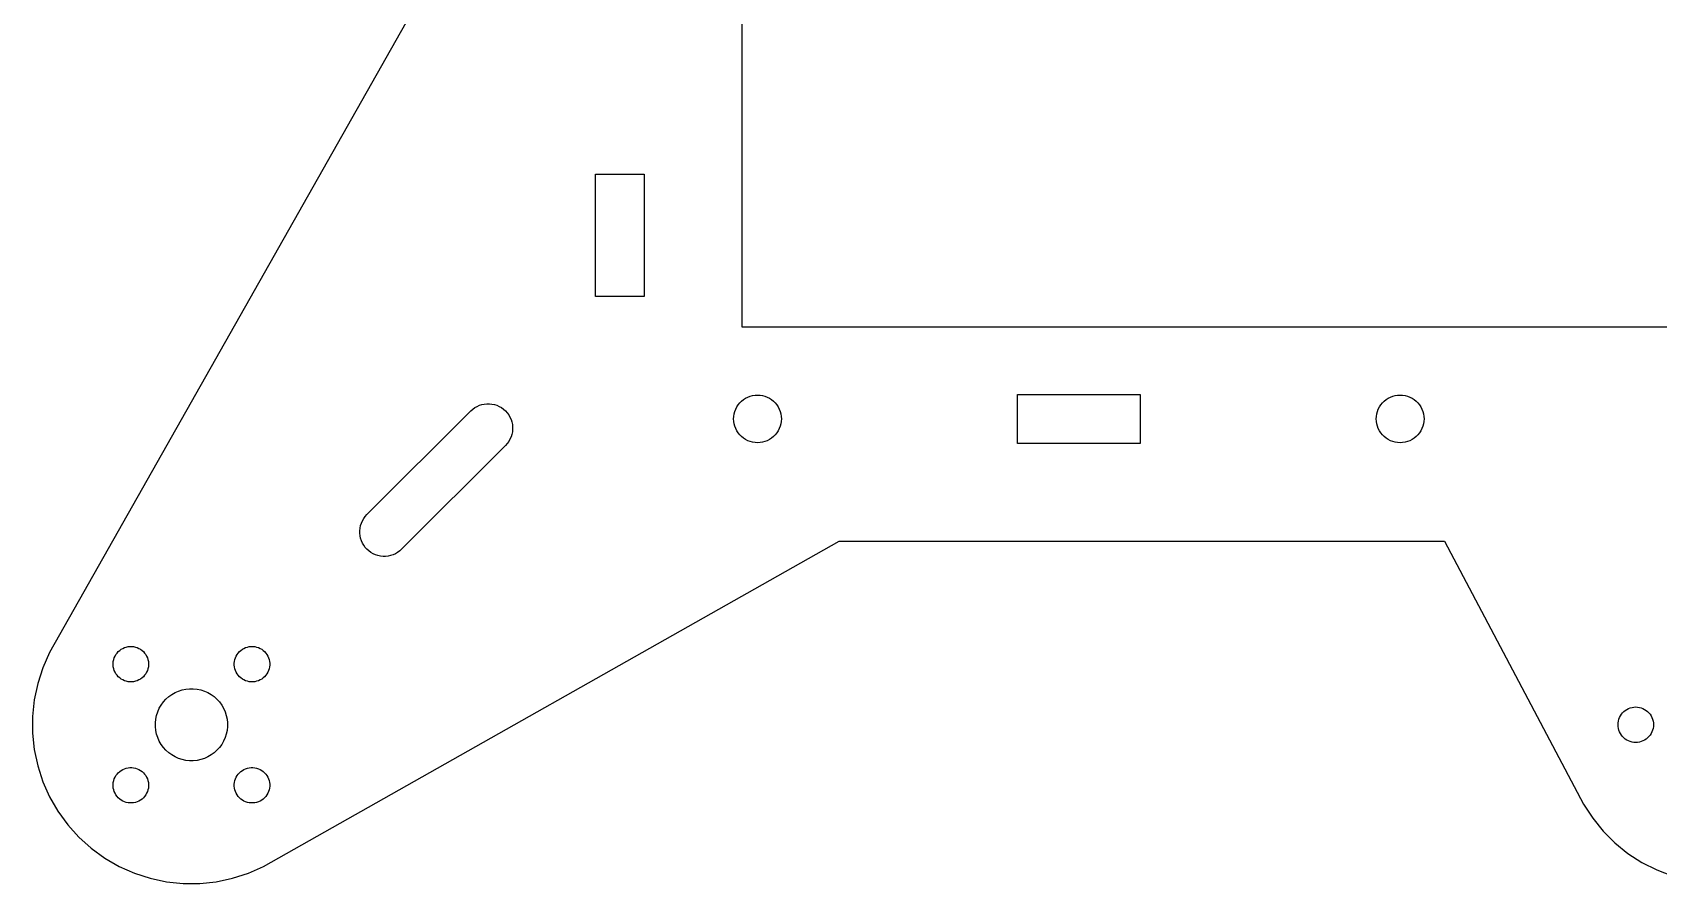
# Model space of a CAD drawing. Header units: metres. Extents: x -138 to 138, y -454 to 233.
# Drawn here: x -138 to -5.1, y 87 to 156.6 of the extents above; entities that cross this region are included whole.
import ezdxf

# ---------------------------------------------------------------- set-up
doc = ezdxf.new("R2010")
doc.units = ezdxf.units.M

msp = doc.modelspace()

# ---------------------------------------------------------------- linework, layer by layer
for p, q in [((-80, 132.5), (-80, 187.5)), ((-105.998, 160), (-136.583, 105.902)), ((-92, 135), (-92, 145)), ((-92, 145), (-88, 145)), ((-88, 145), (-88, 135)), ((-88, 135), (-92, 135)), ((80, 132.5), (-80, 132.5)), ((-101.275, 126.174), (-101.07, 126.218)), ((-101.07, 126.218), (-100.862, 126.24)), ((-100.862, 126.24), (-100.653, 126.24)), ((-100.653, 126.24), (-100.444, 126.218)), ((-100.444, 126.218), (-100.24, 126.174)), ((-80.3276, 126.146), (-80.1991, 126.305)), ((-80.1991, 126.305), (-80.0548, 126.449)), ((-80.0548, 126.449), (-79.8962, 126.578)), ((-79.8962, 126.578), (-79.725, 126.689)), ((-79.725, 126.689), (-79.5431, 126.781)), ((-79.5431, 126.781), (-79.3526, 126.855)), ((-79.3526, 126.855), (-79.1554, 126.907)), ((-79.1554, 126.907), (-78.9538, 126.939)), ((-78.9538, 126.939), (-78.75, 126.95)), ((-78.75, 126.95), (-78.5462, 126.939)), ((-78.5462, 126.939), (-78.3446, 126.907)), ((-78.3446, 126.907), (-78.1474, 126.855)), ((-78.1474, 126.855), (-77.9569, 126.781)), ((-77.9569, 126.781), (-77.775, 126.689)), ((-77.775, 126.689), (-77.6038, 126.578)), ((-77.6038, 126.578), (-77.4452, 126.449)), ((-77.4452, 126.449), (-77.3009, 126.305)), ((-77.3009, 126.305), (-77.1724, 126.146)), ((-57.5, 123), (-57.5, 127)), ((-57.5, 127), (-47.5, 127)), ((-47.5, 127), (-47.5, 123)), ((-27.8276, 126.146), (-27.6991, 126.305)), ((-27.6991, 126.305), (-27.5548, 126.449)), ((-27.5548, 126.449), (-27.3962, 126.578)), ((-27.3962, 126.578), (-27.225, 126.689)), ((-27.225, 126.689), (-27.0431, 126.781)), ((-27.0431, 126.781), (-26.8526, 126.855)), ((-26.8526, 126.855), (-26.6554, 126.907)), ((-26.6554, 126.907), (-26.4538, 126.939)), ((-26.4538, 126.939), (-26.25, 126.95)), ((-26.25, 126.95), (-26.0462, 126.939)), ((-26.0462, 126.939), (-25.8446, 126.907)), ((-25.8446, 126.907), (-25.6474, 126.855)), ((-25.6474, 126.855), (-25.4569, 126.781)), ((-25.4569, 126.781), (-25.275, 126.689)), ((-25.275, 126.689), (-25.1038, 126.578)), ((-25.1038, 126.578), (-24.9452, 126.449)), ((-24.9452, 126.449), (-24.8009, 126.305)), ((-24.8009, 126.305), (-24.6724, 126.146)), ((-110.657, 117.172), (-102.172, 125.657)), ((-102.172, 125.657), (-102.016, 125.797)), ((-102.016, 125.797), (-101.847, 125.92)), ((-101.847, 125.92), (-101.665, 126.025)), ((-101.665, 126.025), (-101.474, 126.11)), ((-101.474, 126.11), (-101.275, 126.174)), ((-100.24, 126.174), (-100.041, 126.11)), ((-100.041, 126.11), (-99.8494, 126.025)), ((-99.8494, 126.025), (-99.6681, 125.92)), ((-99.6681, 125.92), (-99.4987, 125.797)), ((-99.4987, 125.797), (-99.3431, 125.657)), ((-99.3431, 125.657), (-99.2031, 125.501)), ((-99.2031, 125.501), (-99.08, 125.332)), ((-99.08, 125.332), (-98.9753, 125.151)), ((-98.9753, 125.151), (-98.8902, 124.959)), ((-98.8902, 124.959), (-98.8255, 124.76)), ((-80.7, 125), (-80.6893, 125.204)), ((-80.6893, 124.796), (-80.7, 125)), ((-80.6893, 125.204), (-80.6574, 125.405)), ((-80.6574, 125.405), (-80.6046, 125.603)), ((-80.6046, 125.603), (-80.5314, 125.793)), ((-80.5314, 125.793), (-80.4387, 125.975)), ((-80.4387, 125.975), (-80.3276, 126.146)), ((-77.1724, 126.146), (-77.0612, 125.975)), ((-77.0612, 125.975), (-76.9686, 125.793)), ((-76.9686, 125.793), (-76.8954, 125.603)), ((-76.8954, 125.603), (-76.8426, 125.405)), ((-76.8426, 125.405), (-76.8107, 125.204)), ((-76.8107, 125.204), (-76.8, 125)), ((-76.8, 125), (-76.8107, 124.796)), ((-28.2, 125), (-28.1893, 125.204)), ((-28.1893, 124.796), (-28.2, 125)), ((-28.1893, 125.204), (-28.1574, 125.405)), ((-28.1574, 125.405), (-28.1046, 125.603)), ((-28.1046, 125.603), (-28.0314, 125.793)), ((-28.0314, 125.793), (-27.9387, 125.975)), ((-27.9387, 125.975), (-27.8276, 126.146)), ((-24.6724, 126.146), (-24.5612, 125.975)), ((-24.5612, 125.975), (-24.4686, 125.793)), ((-24.4686, 125.793), (-24.3954, 125.603)), ((-24.3954, 125.603), (-24.3426, 125.405)), ((-24.3426, 125.405), (-24.3107, 125.204)), ((-24.3107, 125.204), (-24.3, 125)), ((-24.3, 125), (-24.3107, 124.796)), ((-98.8255, 123.725), (-98.8902, 123.526)), ((-98.8255, 124.76), (-98.782, 124.556)), ((-98.782, 123.93), (-98.8255, 123.725)), ((-98.782, 124.556), (-98.7601, 124.347)), ((-98.7601, 124.138), (-98.782, 123.93)), ((-98.7601, 124.347), (-98.7601, 124.138)), ((-80.6574, 124.595), (-80.6893, 124.796)), ((-80.6046, 124.397), (-80.6574, 124.595)), ((-80.5314, 124.207), (-80.6046, 124.397)), ((-80.4387, 124.025), (-80.5314, 124.207)), ((-80.3276, 123.854), (-80.4387, 124.025)), ((-80.1991, 123.695), (-80.3276, 123.854)), ((-80.0548, 123.551), (-80.1991, 123.695)), ((-79.8962, 123.422), (-80.0548, 123.551)), ((-77.4452, 123.551), (-77.6038, 123.422)), ((-77.3009, 123.695), (-77.4452, 123.551)), ((-77.1724, 123.854), (-77.3009, 123.695)), ((-77.0612, 124.025), (-77.1724, 123.854)), ((-76.9686, 124.207), (-77.0612, 124.025)), ((-76.8954, 124.397), (-76.9686, 124.207)), ((-76.8426, 124.595), (-76.8954, 124.397)), ((-76.8107, 124.796), (-76.8426, 124.595)), ((-28.1574, 124.595), (-28.1893, 124.796)), ((-28.1046, 124.397), (-28.1574, 124.595)), ((-28.0314, 124.207), (-28.1046, 124.397)), ((-27.9387, 124.025), (-28.0314, 124.207)), ((-27.8276, 123.854), (-27.9387, 124.025)), ((-27.6991, 123.695), (-27.8276, 123.854)), ((-27.5548, 123.551), (-27.6991, 123.695)), ((-27.3962, 123.422), (-27.5548, 123.551)), ((-24.9452, 123.551), (-25.1038, 123.422)), ((-24.8009, 123.695), (-24.9452, 123.551)), ((-24.6724, 123.854), (-24.8009, 123.695)), ((-24.5612, 124.025), (-24.6724, 123.854)), ((-24.4686, 124.207), (-24.5612, 124.025)), ((-24.3954, 124.397), (-24.4686, 124.207)), ((-24.3426, 124.595), (-24.3954, 124.397)), ((-24.3107, 124.796), (-24.3426, 124.595)), ((-99.3431, 122.828), (-107.828, 114.343)), ((-99.2031, 122.984), (-99.3431, 122.828)), ((-99.08, 123.153), (-99.2031, 122.984)), ((-98.9753, 123.335), (-99.08, 123.153)), ((-98.8902, 123.526), (-98.9753, 123.335)), ((-79.725, 123.311), (-79.8962, 123.422)), ((-79.5431, 123.219), (-79.725, 123.311)), ((-79.3526, 123.145), (-79.5431, 123.219)), ((-79.1554, 123.093), (-79.3526, 123.145)), ((-78.9538, 123.061), (-79.1554, 123.093)), ((-78.75, 123.05), (-78.9538, 123.061)), ((-78.5462, 123.061), (-78.75, 123.05)), ((-78.3446, 123.093), (-78.5462, 123.061)), ((-78.1474, 123.145), (-78.3446, 123.093)), ((-77.9569, 123.219), (-78.1474, 123.145)), ((-77.775, 123.311), (-77.9569, 123.219)), ((-77.6038, 123.422), (-77.775, 123.311)), ((-47.5, 123), (-57.5, 123)), ((-27.225, 123.311), (-27.3962, 123.422)), ((-27.0431, 123.219), (-27.225, 123.311)), ((-26.8526, 123.145), (-27.0431, 123.219)), ((-26.6554, 123.093), (-26.8526, 123.145)), ((-26.4538, 123.061), (-26.6554, 123.093)), ((-26.25, 123.05), (-26.4538, 123.061)), ((-26.0462, 123.061), (-26.25, 123.05)), ((-25.8446, 123.093), (-26.0462, 123.061)), ((-25.6474, 123.145), (-25.8446, 123.093)), ((-25.4569, 123.219), (-25.6474, 123.145)), ((-25.275, 123.311), (-25.4569, 123.219)), ((-25.1038, 123.422), (-25.275, 123.311)), ((-110.92, 116.847), (-110.797, 117.016)), ((-110.797, 117.016), (-110.657, 117.172)), ((-111.24, 115.862), (-111.218, 116.07)), ((-111.24, 115.653), (-111.24, 115.862)), ((-111.218, 115.445), (-111.24, 115.653)), ((-111.218, 116.07), (-111.174, 116.275)), ((-111.174, 116.275), (-111.11, 116.474)), ((-111.11, 116.474), (-111.025, 116.665)), ((-111.025, 116.665), (-110.92, 116.847)), ((-119.098, 88.4169), (-72.0784, 115)), ((-111.174, 115.24), (-111.218, 115.445)), ((-111.11, 115.041), (-111.174, 115.24)), ((-111.025, 114.849), (-111.11, 115.041)), ((-110.92, 114.668), (-111.025, 114.849)), ((-110.797, 114.499), (-110.92, 114.668)), ((-110.657, 114.343), (-110.797, 114.499)), ((-110.501, 114.203), (-110.657, 114.343)), ((-107.828, 114.343), (-107.984, 114.203)), ((-72.0784, 115), (-22.6216, 115)), ((-22.6216, 115), (-11.2583, 93.5)), ((-110.332, 114.08), (-110.501, 114.203)), ((-110.151, 113.975), (-110.332, 114.08)), ((-109.959, 113.89), (-110.151, 113.975)), ((-109.76, 113.826), (-109.959, 113.89)), ((-109.555, 113.782), (-109.76, 113.826)), ((-109.347, 113.76), (-109.555, 113.782)), ((-109.138, 113.76), (-109.347, 113.76)), ((-108.93, 113.782), (-109.138, 113.76)), ((-108.725, 113.826), (-108.93, 113.782)), ((-108.526, 113.89), (-108.725, 113.826)), ((-108.335, 113.975), (-108.526, 113.89)), ((-108.153, 114.08), (-108.335, 113.975)), ((-107.984, 114.203), (-108.153, 114.08)), ((-130.608, 106.242), (-130.469, 106.303)), ((-130.469, 106.303), (-130.325, 106.35)), ((-130.325, 106.35), (-130.177, 106.382)), ((-130.177, 106.382), (-130.026, 106.398)), ((-130.026, 106.398), (-129.874, 106.398)), ((-129.874, 106.398), (-129.723, 106.382)), ((-129.723, 106.382), (-129.574, 106.35)), ((-129.574, 106.35), (-129.43, 106.303)), ((-129.43, 106.303), (-129.291, 106.242)), ((-120.709, 106.242), (-120.57, 106.303)), ((-120.57, 106.303), (-120.426, 106.35)), ((-120.426, 106.35), (-120.277, 106.382)), ((-120.277, 106.382), (-120.126, 106.398)), ((-120.126, 106.398), (-119.974, 106.398)), ((-119.974, 106.398), (-119.823, 106.382)), ((-119.823, 106.382), (-119.675, 106.35)), ((-119.675, 106.35), (-119.531, 106.303)), ((-119.531, 106.303), (-119.392, 106.242)), ((-136.583, 105.902), (-137.137, 104.659)), ((-131.398, 105.026), (-131.382, 105.177)), ((-131.398, 104.874), (-131.398, 105.026)), ((-131.382, 105.177), (-131.35, 105.325)), ((-131.35, 105.325), (-131.303, 105.469)), ((-131.303, 105.469), (-131.242, 105.608)), ((-131.242, 105.608), (-131.166, 105.739)), ((-131.166, 105.739), (-131.077, 105.862)), ((-131.077, 105.862), (-130.975, 105.975)), ((-130.975, 105.975), (-130.862, 106.077)), ((-130.862, 106.077), (-130.739, 106.166)), ((-130.739, 106.166), (-130.608, 106.242)), ((-129.291, 106.242), (-129.16, 106.166)), ((-129.16, 106.166), (-129.037, 106.077)), ((-129.037, 106.077), (-128.924, 105.975)), ((-128.924, 105.975), (-128.823, 105.862)), ((-128.823, 105.862), (-128.734, 105.739)), ((-128.734, 105.739), (-128.658, 105.608)), ((-128.658, 105.608), (-128.596, 105.469)), ((-128.596, 105.469), (-128.549, 105.325)), ((-128.549, 105.325), (-128.518, 105.177)), ((-128.518, 105.177), (-128.502, 105.026)), ((-128.502, 105.026), (-128.502, 104.874)), ((-121.498, 105.026), (-121.482, 105.177)), ((-121.498, 104.874), (-121.498, 105.026)), ((-121.482, 105.177), (-121.451, 105.325)), ((-121.451, 105.325), (-121.404, 105.469)), ((-121.404, 105.469), (-121.342, 105.608)), ((-121.342, 105.608), (-121.266, 105.739)), ((-121.266, 105.739), (-121.177, 105.862)), ((-121.177, 105.862), (-121.076, 105.975)), ((-121.076, 105.975), (-120.963, 106.077)), ((-120.963, 106.077), (-120.84, 106.166)), ((-120.84, 106.166), (-120.709, 106.242)), ((-119.392, 106.242), (-119.261, 106.166)), ((-119.261, 106.166), (-119.138, 106.077)), ((-119.138, 106.077), (-119.025, 105.975)), ((-119.025, 105.975), (-118.923, 105.862)), ((-118.923, 105.862), (-118.834, 105.739)), ((-118.834, 105.739), (-118.758, 105.608)), ((-118.758, 105.608), (-118.697, 105.469)), ((-118.697, 105.469), (-118.65, 105.325)), ((-118.65, 105.325), (-118.618, 105.177)), ((-118.618, 105.177), (-118.602, 105.026)), ((-118.602, 105.026), (-118.602, 104.874)), ((-137.137, 104.659), (-137.557, 103.365)), ((-131.382, 104.723), (-131.398, 104.874)), ((-131.35, 104.574), (-131.382, 104.723)), ((-131.303, 104.43), (-131.35, 104.574)), ((-131.242, 104.291), (-131.303, 104.43)), ((-131.166, 104.16), (-131.242, 104.291)), ((-131.077, 104.037), (-131.166, 104.16)), ((-130.975, 103.924), (-131.077, 104.037)), ((-130.862, 103.823), (-130.975, 103.924)), ((-130.739, 103.734), (-130.862, 103.823)), ((-130.608, 103.658), (-130.739, 103.734)), ((-130.469, 103.596), (-130.608, 103.658)), ((-129.291, 103.658), (-129.43, 103.596)), ((-129.16, 103.734), (-129.291, 103.658)), ((-129.037, 103.823), (-129.16, 103.734)), ((-128.924, 103.924), (-129.037, 103.823)), ((-128.823, 104.037), (-128.924, 103.924)), ((-128.734, 104.16), (-128.823, 104.037)), ((-128.658, 104.291), (-128.734, 104.16)), ((-128.596, 104.43), (-128.658, 104.291)), ((-128.549, 104.574), (-128.596, 104.43)), ((-128.518, 104.723), (-128.549, 104.574)), ((-128.502, 104.874), (-128.518, 104.723)), ((-121.482, 104.723), (-121.498, 104.874)), ((-121.451, 104.574), (-121.482, 104.723)), ((-121.404, 104.43), (-121.451, 104.574)), ((-121.342, 104.291), (-121.404, 104.43)), ((-121.266, 104.16), (-121.342, 104.291)), ((-121.177, 104.037), (-121.266, 104.16)), ((-121.076, 103.924), (-121.177, 104.037)), ((-120.963, 103.823), (-121.076, 103.924)), ((-120.84, 103.734), (-120.963, 103.823)), ((-120.709, 103.658), (-120.84, 103.734)), ((-120.57, 103.596), (-120.709, 103.658)), ((-119.392, 103.658), (-119.531, 103.596)), ((-119.261, 103.734), (-119.392, 103.658)), ((-119.138, 103.823), (-119.261, 103.734)), ((-119.025, 103.924), (-119.138, 103.823)), ((-118.923, 104.037), (-119.025, 103.924)), ((-118.834, 104.16), (-118.923, 104.037)), ((-118.758, 104.291), (-118.834, 104.16)), ((-118.697, 104.43), (-118.758, 104.291)), ((-118.65, 104.574), (-118.697, 104.43)), ((-118.618, 104.723), (-118.65, 104.574)), ((-118.602, 104.874), (-118.618, 104.723)), ((-137.557, 103.365), (-137.84, 102.034)), ((-130.325, 103.549), (-130.469, 103.596)), ((-130.177, 103.518), (-130.325, 103.549)), ((-130.026, 103.502), (-130.177, 103.518)), ((-129.874, 103.502), (-130.026, 103.502)), ((-129.723, 103.518), (-129.874, 103.502)), ((-129.574, 103.549), (-129.723, 103.518)), ((-129.43, 103.596), (-129.574, 103.549)), ((-127.086, 102.086), (-126.856, 102.293)), ((-126.856, 102.293), (-126.607, 102.474)), ((-126.607, 102.474), (-126.339, 102.628)), ((-126.339, 102.628), (-126.057, 102.754)), ((-126.057, 102.754), (-125.764, 102.849)), ((-125.764, 102.849), (-125.461, 102.914)), ((-125.461, 102.914), (-125.154, 102.946)), ((-125.154, 102.946), (-124.846, 102.946)), ((-124.846, 102.946), (-124.539, 102.914)), ((-124.539, 102.914), (-124.236, 102.849)), ((-124.236, 102.849), (-123.943, 102.754)), ((-123.943, 102.754), (-123.661, 102.628)), ((-123.661, 102.628), (-123.393, 102.474)), ((-123.393, 102.474), (-123.143, 102.293)), ((-123.143, 102.293), (-122.914, 102.086)), ((-120.426, 103.549), (-120.57, 103.596)), ((-120.277, 103.518), (-120.426, 103.549)), ((-120.126, 103.502), (-120.277, 103.518)), ((-119.974, 103.502), (-120.126, 103.502)), ((-119.823, 103.518), (-119.974, 103.502)), ((-119.675, 103.549), (-119.823, 103.518)), ((-119.531, 103.596), (-119.675, 103.549)), ((-137.84, 102.034), (-137.982, 100.68)), ((-127.849, 100.764), (-127.754, 101.057)), ((-127.754, 101.057), (-127.628, 101.339)), ((-127.628, 101.339), (-127.474, 101.607)), ((-127.474, 101.607), (-127.293, 101.857)), ((-127.293, 101.857), (-127.086, 102.086)), ((-122.914, 102.086), (-122.707, 101.857)), ((-122.707, 101.857), (-122.526, 101.607)), ((-122.526, 101.607), (-122.372, 101.339)), ((-122.372, 101.339), (-122.246, 101.057)), ((-122.246, 101.057), (-122.151, 100.764)), ((-8.17307, 100.852), (-8.07755, 100.97)), ((-8.07755, 100.97), (-7.97023, 101.078)), ((-7.97023, 101.078), (-7.85228, 101.173)), ((-7.85228, 101.173), (-7.72499, 101.256)), ((-7.72499, 101.256), (-7.58977, 101.325)), ((-7.58977, 101.325), (-7.44807, 101.379)), ((-7.44807, 101.379), (-7.30147, 101.418)), ((-7.30147, 101.418), (-7.15157, 101.442)), ((-7.15157, 101.442), (-7, 101.45)), ((-7, 101.45), (-6.84842, 101.442)), ((-6.84842, 101.442), (-6.69852, 101.418)), ((-6.69852, 101.418), (-6.55191, 101.379)), ((-6.55191, 101.379), (-6.41022, 101.325)), ((-6.41022, 101.325), (-6.27499, 101.256)), ((-6.27499, 101.256), (-6.14771, 101.173)), ((-6.14771, 101.173), (-6.02975, 101.078)), ((-6.02975, 101.078), (-5.92244, 100.97)), ((-5.92244, 100.97), (-5.82692, 100.852)), ((-137.982, 100.68), (-137.982, 99.3196)), ((-127.946, 100.154), (-127.914, 100.461)), ((-127.946, 99.8456), (-127.946, 100.154)), ((-127.914, 99.5385), (-127.946, 99.8456)), ((-127.914, 100.461), (-127.849, 100.764)), ((-122.151, 100.764), (-122.086, 100.461)), ((-122.086, 100.461), (-122.054, 100.154)), ((-122.054, 99.8456), (-122.086, 99.5385)), ((-122.054, 100.154), (-122.054, 99.8456)), ((-8.45, 100), (-8.44205, 100.152)), ((-8.44205, 99.8484), (-8.45, 100)), ((-8.44205, 100.152), (-8.4183, 100.301)), ((-8.4183, 99.6985), (-8.44205, 99.8484)), ((-8.4183, 100.301), (-8.37903, 100.448)), ((-8.37903, 99.5519), (-8.4183, 99.6985)), ((-8.37903, 100.448), (-8.32463, 100.59)), ((-8.32463, 100.59), (-8.25572, 100.725)), ((-8.25572, 100.725), (-8.17307, 100.852)), ((-5.82692, 100.852), (-5.74426, 100.725)), ((-5.74426, 100.725), (-5.67535, 100.59)), ((-5.67535, 100.59), (-5.62096, 100.448)), ((-5.62096, 100.448), (-5.58168, 100.301)), ((-5.58168, 99.6985), (-5.62096, 99.5519)), ((-5.58168, 100.301), (-5.55794, 100.152)), ((-5.55794, 99.8484), (-5.58168, 99.6985)), ((-5.55794, 100.152), (-5.54999, 100)), ((-5.54999, 100), (-5.55794, 99.8484)), ((-137.982, 99.3196), (-137.84, 97.9664)), ((-127.849, 99.2365), (-127.914, 99.5385)), ((-127.754, 98.9428), (-127.849, 99.2365)), ((-127.628, 98.6607), (-127.754, 98.9428)), ((-127.474, 98.3933), (-127.628, 98.6607)), ((-127.293, 98.1435), (-127.474, 98.3933)), ((-122.526, 98.3933), (-122.707, 98.1435)), ((-122.372, 98.6607), (-122.526, 98.3933)), ((-122.246, 98.9428), (-122.372, 98.6607)), ((-122.151, 99.2365), (-122.246, 98.9428)), ((-122.086, 99.5385), (-122.151, 99.2365)), ((-8.32463, 99.4102), (-8.37903, 99.5519)), ((-8.25572, 99.275), (-8.32463, 99.4102)), ((-8.17307, 99.1477), (-8.25572, 99.275)), ((-8.07755, 99.0298), (-8.17307, 99.1477)), ((-7.97023, 98.9225), (-8.07755, 99.0298)), ((-7.85228, 98.8269), (-7.97023, 98.9225)), ((-7.72499, 98.7443), (-7.85228, 98.8269)), ((-7.58977, 98.6754), (-7.72499, 98.7443)), ((-7.44807, 98.621), (-7.58977, 98.6754)), ((-7.30147, 98.5817), (-7.44807, 98.621)), ((-7.15157, 98.558), (-7.30147, 98.5817)), ((-7, 98.55), (-7.15157, 98.558)), ((-6.84842, 98.558), (-7, 98.55)), ((-6.69852, 98.5817), (-6.84842, 98.558)), ((-6.55191, 98.621), (-6.69852, 98.5817)), ((-6.41022, 98.6754), (-6.55191, 98.621)), ((-6.27499, 98.7443), (-6.41022, 98.6754)), ((-6.14771, 98.8269), (-6.27499, 98.7443)), ((-6.02975, 98.9225), (-6.14771, 98.8269)), ((-5.92244, 99.0298), (-6.02975, 98.9225)), ((-5.82692, 99.1477), (-5.92244, 99.0298)), ((-5.74426, 99.275), (-5.82692, 99.1477)), ((-5.67535, 99.4102), (-5.74426, 99.275)), ((-5.62096, 99.5519), (-5.67535, 99.4102)), ((-137.84, 97.9664), (-137.557, 96.6354)), ((-127.086, 97.914), (-127.293, 98.1435)), ((-126.856, 97.7074), (-127.086, 97.914)), ((-126.607, 97.5259), (-126.856, 97.7074)), ((-126.339, 97.3716), (-126.607, 97.5259)), ((-126.057, 97.246), (-126.339, 97.3716)), ((-125.764, 97.1505), (-126.057, 97.246)), ((-125.461, 97.0863), (-125.764, 97.1505)), ((-125.154, 97.0541), (-125.461, 97.0863)), ((-124.846, 97.0541), (-125.154, 97.0541)), ((-124.539, 97.0863), (-124.846, 97.0541)), ((-124.236, 97.1505), (-124.539, 97.0863)), ((-123.943, 97.246), (-124.236, 97.1505)), ((-123.661, 97.3716), (-123.943, 97.246)), ((-123.393, 97.5259), (-123.661, 97.3716)), ((-123.143, 97.7074), (-123.393, 97.5259)), ((-122.914, 97.914), (-123.143, 97.7074)), ((-122.707, 98.1435), (-122.914, 97.914)), ((-137.557, 96.6354), (-137.137, 95.3412)), ((-131.303, 95.5699), (-131.242, 95.7085)), ((-131.242, 95.7085), (-131.166, 95.84)), ((-131.166, 95.84), (-131.077, 95.9628)), ((-131.077, 95.9628), (-130.975, 96.0756)), ((-130.975, 96.0756), (-130.862, 96.1771)), ((-130.862, 96.1771), (-130.739, 96.2663)), ((-130.739, 96.2663), (-130.608, 96.3422)), ((-130.608, 96.3422), (-130.469, 96.404)), ((-130.469, 96.404), (-130.325, 96.4509)), ((-130.325, 96.4509), (-130.177, 96.4824)), ((-130.177, 96.4824), (-130.026, 96.4983)), ((-130.026, 96.4983), (-129.874, 96.4983)), ((-129.874, 96.4983), (-129.723, 96.4824)), ((-129.723, 96.4824), (-129.574, 96.4509)), ((-129.574, 96.4509), (-129.43, 96.404)), ((-129.43, 96.404), (-129.291, 96.3422)), ((-129.291, 96.3422), (-129.16, 96.2663)), ((-129.16, 96.2663), (-129.037, 96.1771)), ((-129.037, 96.1771), (-128.924, 96.0756)), ((-128.924, 96.0756), (-128.823, 95.9628)), ((-128.823, 95.9628), (-128.734, 95.84)), ((-128.734, 95.84), (-128.658, 95.7086)), ((-128.658, 95.7086), (-128.596, 95.5699)), ((-121.404, 95.5699), (-121.342, 95.7086)), ((-121.342, 95.7086), (-121.266, 95.84)), ((-121.266, 95.84), (-121.177, 95.9628)), ((-121.177, 95.9628), (-121.076, 96.0756)), ((-121.076, 96.0756), (-120.963, 96.1771)), ((-120.963, 96.1771), (-120.84, 96.2663)), ((-120.84, 96.2663), (-120.709, 96.3422)), ((-120.709, 96.3422), (-120.57, 96.404)), ((-120.57, 96.404), (-120.426, 96.4509)), ((-120.426, 96.4509), (-120.277, 96.4824)), ((-120.277, 96.4824), (-120.126, 96.4983)), ((-120.126, 96.4983), (-119.974, 96.4983)), ((-119.974, 96.4983), (-119.823, 96.4824)), ((-119.823, 96.4824), (-119.675, 96.4509)), ((-119.675, 96.4509), (-119.531, 96.404)), ((-119.531, 96.404), (-119.392, 96.3422)), ((-119.392, 96.3422), (-119.261, 96.2663)), ((-119.261, 96.2663), (-119.138, 96.1771)), ((-119.138, 96.1771), (-119.025, 96.0756)), ((-119.025, 96.0756), (-118.923, 95.9628)), ((-118.923, 95.9628), (-118.834, 95.84)), ((-118.834, 95.84), (-118.758, 95.7085)), ((-118.758, 95.7085), (-118.697, 95.5699)), ((-137.137, 95.3412), (-136.583, 94.0981)), ((-131.398, 95.1261), (-131.382, 95.2771)), ((-131.398, 94.9744), (-131.398, 95.1261)), ((-131.382, 94.8234), (-131.398, 94.9744)), ((-131.382, 95.2771), (-131.35, 95.4255)), ((-131.35, 94.675), (-131.382, 94.8234)), ((-131.35, 95.4255), (-131.303, 95.5699)), ((-131.303, 94.5306), (-131.35, 94.675)), ((-131.242, 94.392), (-131.303, 94.5306)), ((-131.166, 94.2605), (-131.242, 94.392)), ((-128.658, 94.392), (-128.734, 94.2605)), ((-128.596, 94.5306), (-128.658, 94.392)), ((-128.596, 95.5699), (-128.549, 95.4256)), ((-128.549, 94.675), (-128.596, 94.5306)), ((-128.549, 95.4256), (-128.518, 95.2771)), ((-128.518, 94.8234), (-128.549, 94.675)), ((-128.518, 95.2771), (-128.502, 95.1262)), ((-128.502, 94.9744), (-128.518, 94.8234)), ((-128.502, 95.1262), (-128.502, 94.9744)), ((-121.498, 95.1262), (-121.482, 95.2771)), ((-121.498, 94.9744), (-121.498, 95.1262)), ((-121.482, 94.8234), (-121.498, 94.9744)), ((-121.482, 95.2771), (-121.451, 95.4256)), ((-121.451, 94.675), (-121.482, 94.8234)), ((-121.451, 95.4256), (-121.404, 95.5699)), ((-121.404, 94.5306), (-121.451, 94.675)), ((-121.342, 94.392), (-121.404, 94.5306)), ((-121.266, 94.2605), (-121.342, 94.392)), ((-118.758, 94.392), (-118.834, 94.2605)), ((-118.697, 94.5306), (-118.758, 94.392)), ((-118.697, 95.5699), (-118.65, 95.4255)), ((-118.65, 94.675), (-118.697, 94.5306)), ((-118.65, 95.4255), (-118.618, 95.2771)), ((-118.618, 94.8234), (-118.65, 94.675)), ((-118.618, 95.2771), (-118.602, 95.1261)), ((-118.602, 94.9744), (-118.618, 94.8234)), ((-118.602, 95.1261), (-118.602, 94.9744)), ((-136.583, 94.0981), (-135.903, 92.9197)), ((-131.077, 94.1378), (-131.166, 94.2605)), ((-130.975, 94.025), (-131.077, 94.1378)), ((-130.862, 93.9234), (-130.975, 94.025)), ((-130.739, 93.8342), (-130.862, 93.9234)), ((-130.608, 93.7583), (-130.739, 93.8342)), ((-130.469, 93.6966), (-130.608, 93.7583)), ((-130.325, 93.6497), (-130.469, 93.6966)), ((-130.177, 93.6181), (-130.325, 93.6497)), ((-130.026, 93.6023), (-130.177, 93.6181)), ((-129.874, 93.6023), (-130.026, 93.6023)), ((-129.723, 93.6181), (-129.874, 93.6023)), ((-129.574, 93.6497), (-129.723, 93.6181)), ((-129.43, 93.6966), (-129.574, 93.6497)), ((-129.291, 93.7583), (-129.43, 93.6966)), ((-129.16, 93.8342), (-129.291, 93.7583)), ((-129.037, 93.9234), (-129.16, 93.8342)), ((-128.924, 94.025), (-129.037, 93.9234)), ((-128.823, 94.1378), (-128.924, 94.025)), ((-128.734, 94.2605), (-128.823, 94.1378)), ((-121.177, 94.1378), (-121.266, 94.2605)), ((-121.076, 94.025), (-121.177, 94.1378)), ((-120.963, 93.9234), (-121.076, 94.025)), ((-120.84, 93.8342), (-120.963, 93.9234)), ((-120.709, 93.7583), (-120.84, 93.8342)), ((-120.57, 93.6966), (-120.709, 93.7583)), ((-120.426, 93.6497), (-120.57, 93.6966)), ((-120.277, 93.6181), (-120.426, 93.6497)), ((-120.126, 93.6023), (-120.277, 93.6181)), ((-119.974, 93.6023), (-120.126, 93.6023)), ((-119.823, 93.6181), (-119.974, 93.6023)), ((-119.675, 93.6497), (-119.823, 93.6181)), ((-119.531, 93.6966), (-119.675, 93.6497)), ((-119.392, 93.7583), (-119.531, 93.6966)), ((-119.261, 93.8342), (-119.392, 93.7583)), ((-119.138, 93.9234), (-119.261, 93.8342)), ((-119.025, 94.025), (-119.138, 93.9234)), ((-118.923, 94.1378), (-119.025, 94.025)), ((-118.834, 94.2605), (-118.923, 94.1378)), ((-11.2583, 93.5), (-10.5172, 92.3588)), ((-135.903, 92.9197), (-135.103, 91.8188)), ((-135.103, 91.8188), (-134.192, 90.8076)), ((-10.5172, 92.3588), (-9.66087, 91.3013)), ((-134.192, 90.8076), (-133.181, 89.8971)), ((-9.66087, 91.3013), (-8.69868, 90.3391)), ((-8.69868, 90.3391), (-7.6412, 89.4828)), ((-133.181, 89.8971), (-132.08, 89.0973)), ((-132.08, 89.0973), (-130.902, 88.4169)), ((-7.6412, 89.4828), (-6.5, 88.7417)), ((-130.902, 88.4169), (-129.659, 87.8635)), ((-129.659, 87.8635), (-128.365, 87.443)), ((-121.635, 87.443), (-120.341, 87.8635)), ((-120.341, 87.8635), (-119.098, 88.4169)), ((-6.5, 88.7417), (-5.28757, 88.1239)), ((-5.28757, 88.1239), (-4.01721, 87.6363)), ((-128.365, 87.443), (-127.034, 87.1601)), ((-127.034, 87.1601), (-125.68, 87.0178)), ((-125.68, 87.0178), (-124.32, 87.0178)), ((-124.32, 87.0178), (-122.966, 87.1601)), ((-122.966, 87.1601), (-121.635, 87.443))]:
    msp.add_line(p, q)

doc.saveas('drawing.dxf')
